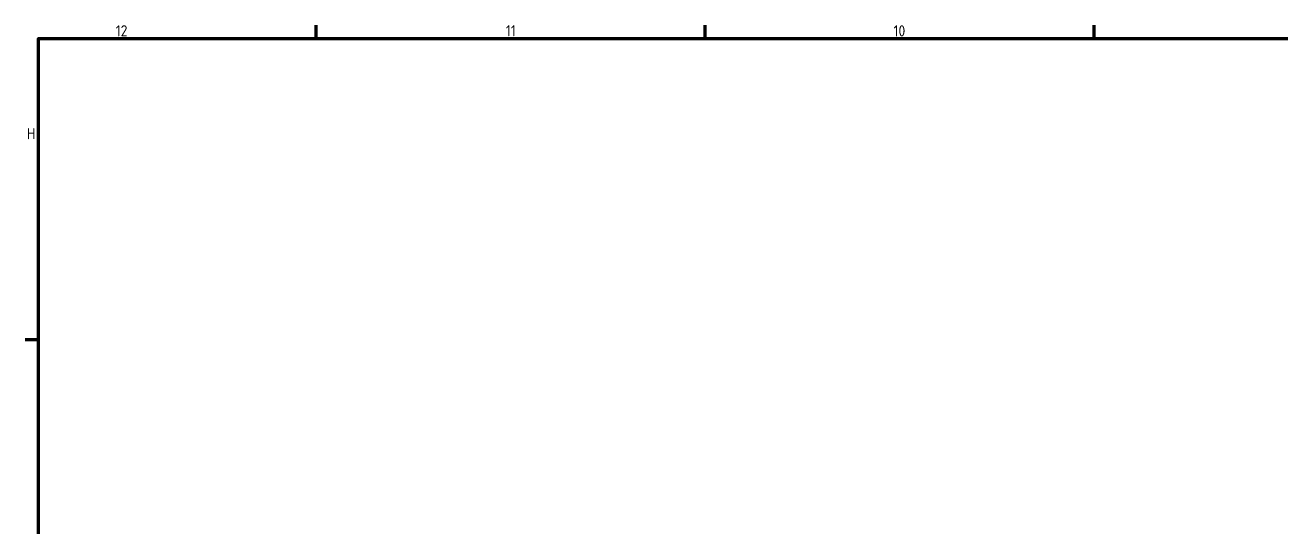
# Model space of a CAD drawing. Header units: millimetres. Extents: x 0 to 3364, y 0 to 2376.
# Drawn here: x 70 to 976, y 1944 to 2306 of the extents above; entities that cross this region are included whole.
import ezdxf

# ---------------------------------------------------------------- set-up
doc = ezdxf.new("R2010")
doc.units = ezdxf.units.MM
doc.header["$LTSCALE"] = 4
doc.layers.get('0').update_dxf_attribs({"lineweight": 25})
doc.layers.add('경계(ISO)', color=7, linetype='Continuous', lineweight=70)
doc.styles.add('ISO ProportionalPSTEK', font='isocp.shx')

# ---------------------------------------------------------------- blocks, each defined once
blk = doc.blocks.new('경계 Default Border')
at = {"layer": '경계(ISO)'}
for p, q in [((70.08, 574), (70.08, 576.4)), ((140.17, 574), (140.17, 576.4)), ((210.25, 574), (210.25, 576.4)), ((20, 519.75), (17.6, 519.75))]:
    blk.add_line(p, q, dxfattribs=at)
at = {"layer": '경계(ISO)', "flags": 128}
blk.add_lwpolyline([(20, 20), (20, 574), (821, 574), (821, 20), (20, 20)], dxfattribs=at)
at = {"layer": '경계(ISO)', "color": 1, "char_height": 2, "attachment_point": 7, "style": 'ISO ProportionalPSTEK'}
for s, insert in [('12', (33.92, 574.38)), ('11', (104.23, 574.4)), ('10', (174.09, 574.38)), ('H', (17.92, 555.87))]:
    blk.add_mtext(s, dxfattribs=dict(at, insert=insert))

msp = doc.modelspace()

# ---------------------------------------------------------------- block references
at = {"xscale": 4, "yscale": 4, "zscale": 4}
msp.add_blockref('경계 Default Border', (0, 0), dxfattribs=at)

doc.saveas('drawing.dxf')
